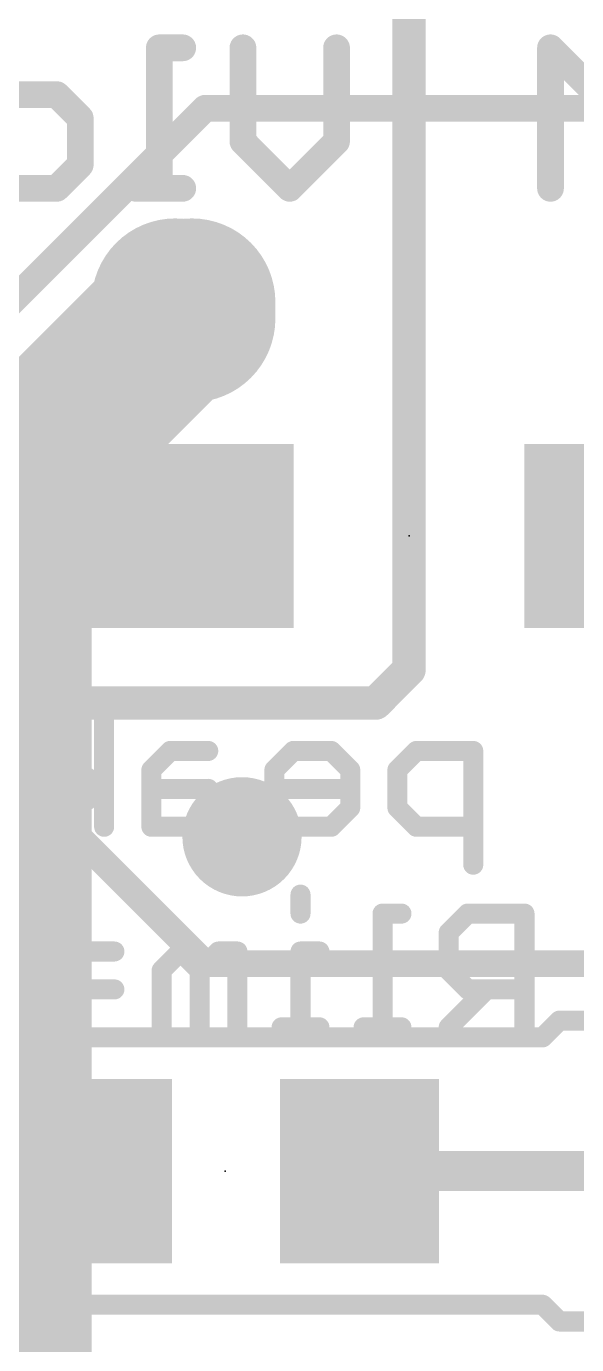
# Model space of a CAD drawing. Extents: x -6.4 to 25.8, y -12.4 to 32.1.
# Drawn here: x 11.57 to 15.75, y 5.03 to 15.05 of the extents above; entities that cross this region are included whole.
import ezdxf

# ---------------------------------------------------------------- set-up
doc = ezdxf.new("R2010")
doc.units = 0
for name, color, linetype in [('1', 12, 'CONTINUOUS'), ('16', 132, 'CONTINUOUS'), ('18', 110, 'CONTINUOUS'), ('21', 40, 'CONTINUOUS'), ('22', 6, 'CONTINUOUS'), ('23', 53, 'CONTINUOUS')]:
    doc.layers.add(name, color=color, linetype=linetype)

# ---------------------------------------------------------------- blocks, each defined once
blk = doc.blocks.new('RECT')
blk.add_solid([(-0.5, -0.5), (0.5, -0.5), (-0.5, 0.5), (0.5, 0.5)])
blk = doc.blocks.new('ROUNDV')
at = {"const_width": 0.5}
blk.add_lwpolyline([(0, -0.25, 1), (0, 0.25, 1), (0, -0.25)], format="xyb", dxfattribs=at)

msp = doc.modelspace()

# ---------------------------------------------------------------- linework, layer by layer
at = {"layer": '1'}
for points, const_width in [([(14.478, 10.16), (14.478, 22.352)], 0.254), ([(12.827, 12.827), (12.7, 12.954)], 1.27), ([(12.827, 12.954), (12.827, 12.827)], 1.27), ([(14.224, 9.906), (14.478, 10.16)], 0.254), ([(10.287, 9.906), (14.224, 9.906)], 0.254), ([(12.081, 6.35), (7.981, 6.35)], 0.3048), ([(17.581, 6.35), (14.181, 6.35)], 0.3048)]:
    msp.add_lwpolyline(points, dxfattribs=dict(at, const_width=const_width))
for points, const_width in [([(12.9245, 13.1785, 1), (12.4755, 12.7295)], 0.635), ([(13.1445, 12.954, 1), (12.5095, 12.954)], 0.635), ([(12.6025, 12.6025, 1), (13.0515, 13.0515)], 0.635), ([(12.5095, 12.827, 1), (13.1445, 12.827)], 0.635), ([(14.4145, 10.16, 1), (14.5415, 10.16)], 0.127), ([(14.5229, 10.1151, 1), (14.4331, 10.2049)], 0.127), ([(14.224, 9.8425, 1), (14.224, 9.9695)], 0.127), ([(14.1791, 9.9509, 1), (14.2689, 9.8611)], 0.127), ([(12.081, 6.2738, 1), (12.081, 6.4262)], 0.1524), ([(14.181, 6.4262, 1), (14.181, 6.2738)], 0.1524)]:
    msp.add_lwpolyline(points, format="xyb", dxfattribs=dict(at, const_width=const_width))
at = {"layer": '16', "const_width": 1.27}
for points in [[(11.43, 11.557), (12.827, 12.954)], [(11.43, 2.54), (11.43, 11.557)]]:
    msp.add_lwpolyline(points, dxfattribs=at)
at = {"layer": '16', "const_width": 0.635}
for points in [[(13.0515, 12.7295, 1), (12.6025, 13.1785)], [(11.7475, 11.557, 1), (11.1125, 11.557)], [(11.2055, 11.7815, 1), (11.6545, 11.3325)]]:
    msp.add_lwpolyline(points, format="xyb", dxfattribs=at)
at = {"layer": '21'}
for points, const_width in [([(11.228, 12.726), (12.928, 14.426)], 0.2032), ([(12.928, 14.426), (17.728, 14.426)], 0.2032), ([(12.928, 7.926), (11.228, 9.626)], 0.2032), ([(17.728, 7.926), (12.928, 7.926)], 0.2032), ([(15.494, 7.366), (15.621, 7.493)], 0.1524), ([(16.002, 7.493), (15.621, 7.493)], 0.1524), ([(10.668, 7.366), (15.494, 7.366)], 0.1524), ([(10.668, 5.334), (15.494, 5.334)], 0.1524), ([(15.494, 5.334), (15.621, 5.207)], 0.1524), ([(16.002, 5.207), (15.621, 5.207)], 0.1524)]:
    msp.add_lwpolyline(points, dxfattribs=dict(at, const_width=const_width))
for points, const_width in [([(12.928, 14.4768, 1), (12.928, 14.3752)], 0.1016), ([(12.9639, 14.3901, 1), (12.8921, 14.4619)], 0.1016), ([(12.928, 7.9768, 1), (12.928, 7.8752)], 0.1016), ([(12.8921, 7.8901, 1), (12.9639, 7.9619)], 0.1016), ([(15.621, 7.5311, 1), (15.621, 7.4549)], 0.0762), ([(15.6479, 7.4661, 1), (15.5941, 7.5199)], 0.0762), ([(15.4671, 7.3929, 1), (15.5209, 7.3391)], 0.0762), ([(15.494, 7.3279, 1), (15.494, 7.4041)], 0.0762), ([(15.5209, 5.3609, 1), (15.4671, 5.3071)], 0.0762), ([(15.494, 5.2959, 1), (15.494, 5.3721)], 0.0762), ([(15.621, 5.2451, 1), (15.621, 5.1689)], 0.0762), ([(15.5941, 5.1801, 1), (15.6479, 5.2339)], 0.0762)]:
    msp.add_lwpolyline(points, format="xyb", dxfattribs=dict(at, const_width=const_width))
at = {"layer": '22'}
for points, const_width in [([(12.7575, 14.8853), (12.5795, 14.8853)], 0.2032), ([(12.5795, 14.8853), (12.5795, 13.8176)], 0.2032), ([(13.2151, 14.1735), (13.2151, 14.8853)], 0.2032), ([(13.9269, 14.8853), (13.9269, 14.1735)], 0.2032), ([(15.9097, 14.5294), (15.5538, 14.8853)], 0.2032), ([(15.5538, 14.8853), (15.5538, 13.8176)], 0.2032), ([(11.444, 14.5294), (11.7999, 14.5294)], 0.2032), ([(11.7999, 14.5294), (11.9779, 14.3515)], 0.2032), ([(11.9779, 14.3515), (11.9779, 13.9956)], 0.2032), ([(13.571, 13.8176), (13.2151, 14.1735)], 0.2032), ([(13.9269, 14.1735), (13.571, 13.8176)], 0.2032), ([(11.9779, 13.9956), (11.7999, 13.8176)], 0.2032), ([(11.7999, 13.8176), (11.444, 13.8176)], 0.2032), ([(12.7575, 13.8176), (12.4016, 13.8176)], 0.2032), ([(12.1598, 8.9662), (12.1598, 9.8305)], 0.1524), ([(12.1598, 9.2543), (11.7276, 9.5424)], 0.1524), ([(12.6632, 9.5424), (12.5191, 9.3984)], 0.1524), ([(12.9513, 9.5424), (12.6632, 9.5424)], 0.1524), ([(13.5987, 9.5424), (13.4546, 9.3984)], 0.1524), ([(13.8868, 9.5424), (13.5987, 9.5424)], 0.1524), ([(14.0308, 9.3984), (13.8868, 9.5424)], 0.1524), ([(14.5342, 9.5424), (14.3901, 9.3984)], 0.1524), ([(14.9664, 9.5424), (14.5342, 9.5424)], 0.1524), ([(14.9664, 8.6781), (14.9664, 9.5424)], 0.1524), ([(12.5191, 9.3984), (12.5191, 8.9662)], 0.1524), ([(13.4546, 9.3984), (13.4546, 9.2543)], 0.1524), ([(14.0308, 9.1103), (14.0308, 9.3984)], 0.1524), ([(14.3901, 9.3984), (14.3901, 9.1103)], 0.1524), ([(11.7276, 8.9662), (12.1598, 9.2543)], 0.1524), ([(12.9513, 9.2543), (12.5191, 9.2543)], 0.1524), ([(13.0953, 9.1103), (12.9513, 9.2543)], 0.1524), ([(13.4546, 9.2543), (14.0308, 9.2543)], 0.1524), ([(12.9513, 8.9662), (13.0953, 9.1103)], 0.1524), ([(13.8868, 8.9662), (14.0308, 9.1103)], 0.1524), ([(14.3901, 9.1103), (14.5342, 8.9662)], 0.1524), ([(12.5191, 8.9662), (12.9513, 8.9662)], 0.1524), ([(13.5987, 8.9662), (13.8868, 8.9662)], 0.1524), ([(14.5342, 8.9662), (14.9664, 8.9662)], 0.1524), ([(13.6529, 8.4506), (13.6529, 8.3065)], 0.1524), ([(14.4206, 8.3065), (14.2766, 8.3065)], 0.1524), ([(14.2766, 8.3065), (14.2766, 7.4422)], 0.1524), ([(14.924, 8.3065), (14.7799, 8.1625)], 0.1524), ([(15.3562, 8.3065), (14.924, 8.3065)], 0.1524), ([(15.3562, 7.4422), (15.3562, 8.3065)], 0.1524), ([(14.7799, 8.1625), (14.7799, 7.8744)], 0.1524), ([(12.2378, 8.0184), (11.6615, 8.0184)], 0.1524), ([(12.7411, 8.0184), (12.5971, 7.8744)], 0.1524), ([(12.8852, 7.8744), (12.7411, 8.0184)], 0.1524), ([(13.0292, 8.0184), (12.8852, 7.8744)], 0.1524), ([(13.1733, 8.0184), (13.0292, 8.0184)], 0.1524), ([(13.1733, 7.4422), (13.1733, 8.0184)], 0.1524), ([(13.797, 8.0184), (13.6529, 8.0184)], 0.1524), ([(13.6529, 8.0184), (13.6529, 7.4422)], 0.1524), ([(12.5971, 7.8744), (12.5971, 7.4422)], 0.1524), ([(12.8852, 7.8744), (12.8852, 7.4422)], 0.1524), ([(14.7799, 7.8744), (14.924, 7.7303)], 0.1524), ([(12.2378, 7.7303), (11.6615, 7.7303)], 0.1524), ([(15.068, 7.7303), (14.7799, 7.4422)], 0.1524), ([(14.924, 7.7303), (15.3562, 7.7303)], 0.1524), ([(13.797, 7.4422), (13.5089, 7.4422)], 0.1524), ([(14.4206, 7.4422), (14.1325, 7.4422)], 0.1524)]:
    msp.add_lwpolyline(points, dxfattribs=dict(at, const_width=const_width))
for points, const_width in [([(12.5795, 14.9361, 1), (12.5795, 14.8345)], 0.1016), ([(12.6303, 14.8853, 1), (12.5287, 14.8853)], 0.1016), ([(12.7575, 14.8345, 1), (12.7575, 14.9361)], 0.1016), ([(13.2659, 14.8853, 1), (13.1643, 14.8853)], 0.1016), ([(13.9777, 14.8853, 1), (13.8761, 14.8853)], 0.1016), ([(15.5898, 14.9212, 1), (15.5179, 14.8494)], 0.1016), ([(15.6046, 14.8853, 1), (15.503, 14.8853)], 0.1016), ([(11.8358, 14.5653, 1), (11.764, 14.4935)], 0.1016), ([(11.7999, 14.4786, 1), (11.7999, 14.5802)], 0.1016), ([(12.0287, 14.3515, 1), (11.9271, 14.3515)], 0.1016), ([(11.9419, 14.3155, 1), (12.0138, 14.3874)], 0.1016), ([(13.251, 14.2094, 1), (13.1791, 14.1376)], 0.1016), ([(13.9628, 14.1376, 1), (13.8909, 14.2094)], 0.1016), ([(13.1643, 14.1735, 1), (13.2659, 14.1735)], 0.1016), ([(13.8761, 14.1735, 1), (13.9777, 14.1735)], 0.1016), ([(11.9271, 13.9956, 1), (12.0287, 13.9956)], 0.1016), ([(12.0138, 13.9596, 1), (11.9419, 14.0315)], 0.1016), ([(11.764, 13.8535, 1), (11.8358, 13.7817)], 0.1016), ([(11.7999, 13.7668, 1), (11.7999, 13.8684)], 0.1016), ([(12.4016, 13.8684, 1), (12.4016, 13.7668)], 0.1016), ([(12.5287, 13.8176, 1), (12.6303, 13.8176)], 0.1016), ([(12.7575, 13.7668, 1), (12.7575, 13.8684)], 0.1016), ([(13.535, 13.8535, 1), (13.6069, 13.7817)], 0.1016), ([(13.535, 13.7817, 1), (13.6069, 13.8535)], 0.1016), ([(15.503, 13.8176, 1), (15.6046, 13.8176)], 0.1016), ([(12.1979, 9.8305, 1), (12.1217, 9.8305)], 0.0762), ([(11.7488, 9.5741, 1), (11.7065, 9.5107)], 0.0762), ([(12.6632, 9.5805, 1), (12.6632, 9.5043)], 0.0762), ([(12.6901, 9.5155, 1), (12.6362, 9.5694)], 0.0762), ([(12.9513, 9.5043, 1), (12.9513, 9.5805)], 0.0762), ([(13.5987, 9.5805, 1), (13.5987, 9.5043)], 0.0762), ([(13.6256, 9.5155, 1), (13.5717, 9.5694)], 0.0762), ([(13.9137, 9.5694, 1), (13.8598, 9.5155)], 0.0762), ([(13.8868, 9.5043, 1), (13.8868, 9.5805)], 0.0762), ([(14.5342, 9.5805, 1), (14.5342, 9.5043)], 0.0762), ([(14.5611, 9.5155, 1), (14.5072, 9.5694)], 0.0762), ([(15.0045, 9.5424, 1), (14.9283, 9.5424)], 0.0762), ([(14.9664, 9.5043, 1), (14.9664, 9.5805)], 0.0762), ([(12.5572, 9.3984, 1), (12.481, 9.3984)], 0.0762), ([(12.4922, 9.4253, 1), (12.546, 9.3714)], 0.0762), ([(13.4927, 9.3984, 1), (13.4165, 9.3984)], 0.0762), ([(13.4277, 9.4253, 1), (13.4816, 9.3714)], 0.0762), ([(14.0689, 9.3984, 1), (13.9927, 9.3984)], 0.0762), ([(14.0039, 9.3714, 1), (14.0578, 9.4253)], 0.0762), ([(14.4282, 9.3984, 1), (14.352, 9.3984)], 0.0762), ([(14.3632, 9.4253, 1), (14.4171, 9.3714)], 0.0762), ([(12.1809, 9.2226, 1), (12.1387, 9.286)], 0.0762), ([(12.1387, 9.2226, 1), (12.1809, 9.286)], 0.0762), ([(12.5191, 9.2924, 1), (12.5191, 9.2162)], 0.0762), ([(12.9782, 9.2813, 1), (12.9243, 9.2274)], 0.0762), ([(12.9513, 9.2162, 1), (12.9513, 9.2924)], 0.0762), ([(13.4546, 9.2924, 1), (13.4546, 9.2162)], 0.0762), ([(14.0308, 9.2162, 1), (14.0308, 9.2924)], 0.0762), ([(13.4165, 9.2543, 1), (13.4927, 9.2543)], 0.0762), ([(13.1223, 9.0833, 1), (13.0684, 9.1372)], 0.0762), ([(13.0684, 9.0833, 1), (13.1223, 9.1372)], 0.0762), ([(13.9927, 9.1103, 1), (14.0689, 9.1103)], 0.0762), ([(14.0578, 9.0833, 1), (14.0039, 9.1372)], 0.0762), ([(14.4171, 9.1372, 1), (14.3632, 9.0833)], 0.0762), ([(14.352, 9.1103, 1), (14.4282, 9.1103)], 0.0762), ([(11.7065, 8.9979, 1), (11.7488, 8.9345)], 0.0762), ([(12.5191, 9.0043, 1), (12.5191, 8.9281)], 0.0762), ([(12.9243, 8.9931, 1), (12.9782, 8.9393)], 0.0762), ([(12.9513, 8.9281, 1), (12.9513, 9.0043)], 0.0762), ([(13.5987, 9.0043, 1), (13.5987, 8.9281)], 0.0762), ([(13.8598, 8.9931, 1), (13.9137, 8.9393)], 0.0762), ([(13.8868, 8.9281, 1), (13.8868, 9.0043)], 0.0762), ([(14.5342, 9.0043, 1), (14.5342, 8.9281)], 0.0762), ([(14.5072, 8.9393, 1), (14.5611, 8.9931)], 0.0762), ([(14.9664, 8.9281, 1), (14.9664, 9.0043)], 0.0762), ([(12.1217, 8.9662, 1), (12.1979, 8.9662)], 0.0762), ([(12.481, 8.9662, 1), (12.5572, 8.9662)], 0.0762), ([(14.9283, 8.6781, 1), (15.0045, 8.6781)], 0.0762), ([(13.691, 8.4506, 1), (13.6148, 8.4506)], 0.0762), ([(13.6148, 8.3065, 1), (13.691, 8.3065)], 0.0762), ([(14.2766, 8.3446, 1), (14.2766, 8.2684)], 0.0762), ([(14.3147, 8.3065, 1), (14.2385, 8.3065)], 0.0762), ([(14.4206, 8.2684, 1), (14.4206, 8.3446)], 0.0762), ([(14.924, 8.3446, 1), (14.924, 8.2684)], 0.0762), ([(14.9509, 8.2796, 1), (14.897, 8.3335)], 0.0762), ([(15.3943, 8.3065, 1), (15.3181, 8.3065)], 0.0762), ([(15.3562, 8.2684, 1), (15.3562, 8.3446)], 0.0762), ([(14.818, 8.1625, 1), (14.7418, 8.1625)], 0.0762), ([(14.753, 8.1894, 1), (14.8069, 8.1355)], 0.0762), ([(11.6615, 8.0565, 1), (11.6615, 7.9803)], 0.0762), ([(12.2378, 7.9803, 1), (12.2378, 8.0565)], 0.0762), ([(12.7681, 8.0454, 1), (12.7142, 7.9915)], 0.0762), ([(12.7681, 7.9915, 1), (12.7142, 8.0454)], 0.0762), ([(13.0292, 8.0565, 1), (13.0292, 7.9803)], 0.0762), ([(13.0562, 7.9915, 1), (13.0023, 8.0454)], 0.0762), ([(13.2114, 8.0184, 1), (13.1352, 8.0184)], 0.0762), ([(13.1733, 7.9803, 1), (13.1733, 8.0565)], 0.0762), ([(13.6529, 8.0565, 1), (13.6529, 7.9803)], 0.0762), ([(13.691, 8.0184, 1), (13.6148, 8.0184)], 0.0762), ([(13.797, 7.9803, 1), (13.797, 8.0565)], 0.0762), ([(12.5701, 7.9013, 1), (12.624, 7.8474)], 0.0762), ([(12.6352, 7.8744, 1), (12.559, 7.8744)], 0.0762), ([(12.8582, 7.9013, 1), (12.9121, 7.8474)], 0.0762), ([(12.9233, 7.8744, 1), (12.8471, 7.8744)], 0.0762), ([(12.8582, 7.8474, 1), (12.9121, 7.9013)], 0.0762), ([(14.8069, 7.9013, 1), (14.753, 7.8474)], 0.0762), ([(14.7418, 7.8744, 1), (14.818, 7.8744)], 0.0762), ([(11.6615, 7.7684, 1), (11.6615, 7.6922)], 0.0762), ([(12.2378, 7.6922, 1), (12.2378, 7.7684)], 0.0762), ([(14.924, 7.7684, 1), (14.924, 7.6922)], 0.0762), ([(14.897, 7.7034, 1), (14.9509, 7.7573)], 0.0762), ([(15.095, 7.7034, 1), (15.0411, 7.7573)], 0.0762), ([(15.3562, 7.6922, 1), (15.3562, 7.7684)], 0.0762), ([(13.5089, 7.4803, 1), (13.5089, 7.4041)], 0.0762), ([(13.797, 7.4041, 1), (13.797, 7.4803)], 0.0762), ([(14.1325, 7.4803, 1), (14.1325, 7.4041)], 0.0762), ([(14.4206, 7.4041, 1), (14.4206, 7.4803)], 0.0762), ([(12.559, 7.4422, 1), (12.6352, 7.4422)], 0.0762), ([(12.8471, 7.4422, 1), (12.9233, 7.4422)], 0.0762), ([(13.1352, 7.4422, 1), (13.2114, 7.4422)], 0.0762), ([(13.6148, 7.4422, 1), (13.691, 7.4422)], 0.0762), ([(14.2385, 7.4422, 1), (14.3147, 7.4422)], 0.0762), ([(14.753, 7.4691, 1), (14.8069, 7.4153)], 0.0762), ([(15.3181, 7.4422, 1), (15.3943, 7.4422)], 0.0762)]:
    msp.add_lwpolyline(points, format="xyb", dxfattribs=dict(at, const_width=const_width))
at = {"layer": '23'}
for p in [(14.478, 11.176), (13.081, 6.35)]:
    msp.add_point(p, dxfattribs=at)

# ---------------------------------------------------------------- block references
at = {"layer": '1', "yscale": 1.4, "rotation": 180}
for p, xscale in [((11.824, 11.176), 3.556), ((17.132, 11.176), 3.556), ((12.0556, 6.35), 1.2), ((14.1064, 6.35), 1.2)]:
    msp.add_blockref('RECT', p, dxfattribs=dict(at, xscale=xscale))
at = {"layer": '18'}
for p, xscale, yscale in [((12.827, 12.954), 1.0064, 1.0064), ((12.827, 12.954), 1.0064, 1.0064), ((13.208, 8.89), 0.9064, 0.9064), ((13.208, 8.89), 0.9064, 0.9064)]:
    msp.add_blockref('ROUNDV', p, dxfattribs=dict(at, xscale=xscale, yscale=yscale))
at = {"layer": '21', "xscale": 0.65, "yscale": 1.4, "rotation": 180}
for p in [(12.3496, 6.3485), (13.8228, 6.3485)]:
    msp.add_blockref('RECT', p, dxfattribs=at)

doc.saveas('drawing.dxf')
